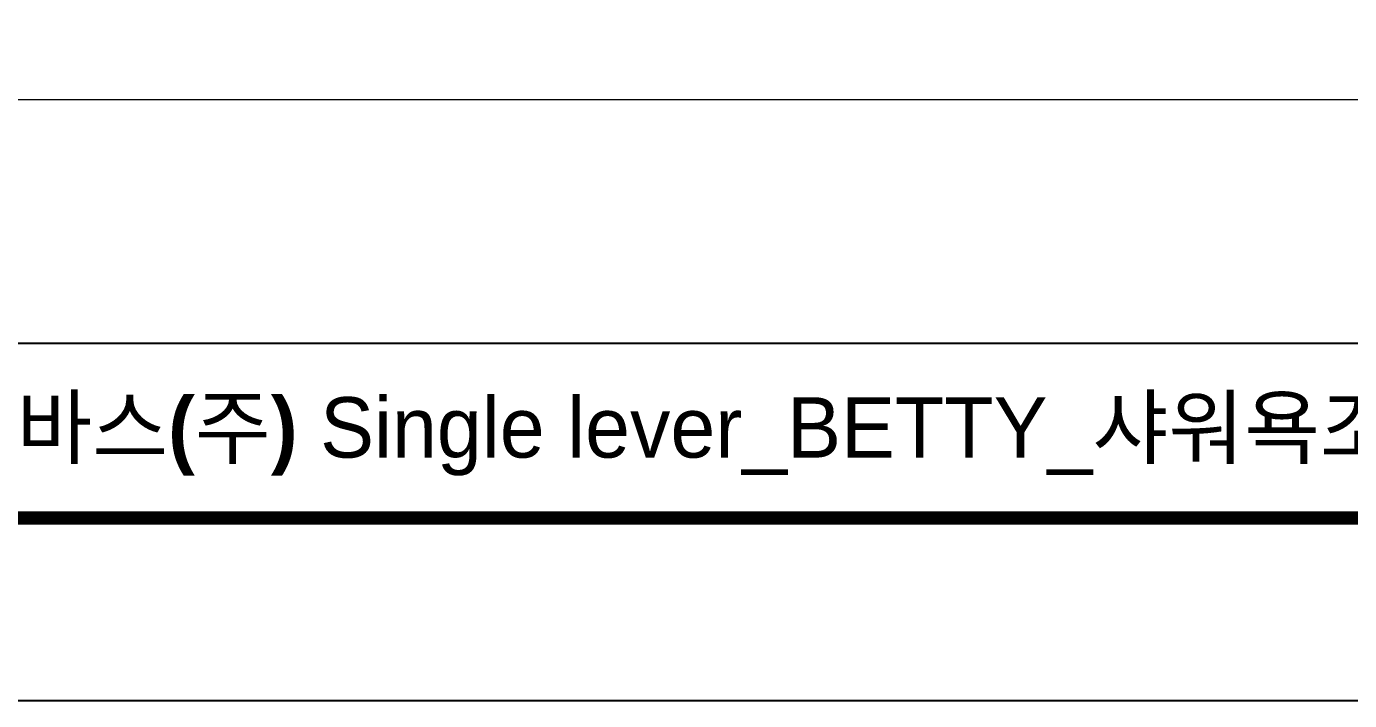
# Model space of a CAD drawing. Extents: x 1171 to 2300, y 0 to 827.
# Drawn here: x 1423.3 to 1679.8, y 0 to 130.7 of the extents above; entities that cross this region are included whole.
import ezdxf

# ---------------------------------------------------------------- set-up
doc = ezdxf.new("R2010")
doc.units = 0
doc.header["$LTSCALE"] = 10
doc.header["$MEASUREMENT"] = 0
doc.layers.get('0').update_dxf_attribs({"linetype": 'CONTINUOUS'})
doc.layers.add('치수선', color=7, linetype='CONTINUOUS', lineweight=20)
doc.styles.add('Daelim Dimension', font='')
doc.styles.get('Daelim Dimension').set_extended_font_data('나눔고딕')

msp = doc.modelspace()

# ---------------------------------------------------------------- linework, layer by layer
at = {"color": 5, "lineweight": -3}
msp.add_line((1189.41, 69.28), (2098, 69.28), dxfattribs=at)
at = {"lineweight": -3, "ltscale": 0.5}
msp.add_lwpolyline([(1171.26, 0), (2299.66, 0), (2299.66, 826.8), (1171.26, 826.8)], close=True, dxfattribs=at)
at = {"color": 5, "linetype": 'ByBlock', "lineweight": -3, "const_width": 2.6}
msp.add_lwpolyline([(1189.41, 35.4), (2281.41, 35.4), (2281.41, 807.6), (1189.41, 807.6)], close=True, dxfattribs=at)
at = {"layer": '치수선'}
msp.add_line((1969.25, 116.43), (1285.19, 116.43), dxfattribs=at)

# ---------------------------------------------------------------- texts
at = {"color": 2, "lineweight": -3, "insert": (1391.99, 58.8), "char_height": 11.7115, "width": 518.4179, "attachment_point": 1, "style": 'Daelim Dimension'}
msp.add_mtext('{\\fPretendard Variable SemiBold|b0|i0|c129|p2;대림바스(주)} Single lever_BETTY_샤워욕조수전_DL B1813', dxfattribs=at)

doc.saveas('drawing.dxf')
